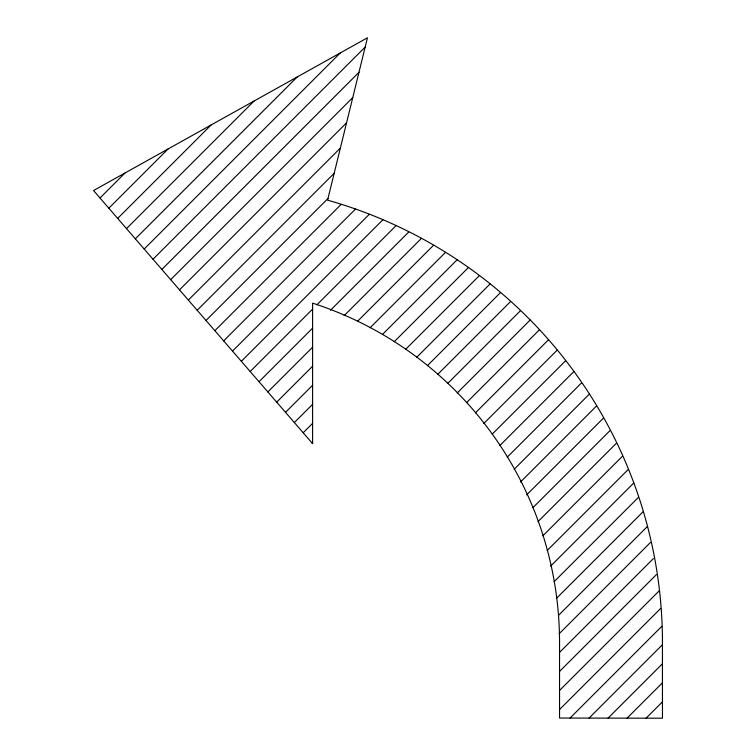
<?xml version="1.0" encoding="UTF-8"?>
<svg xmlns="http://www.w3.org/2000/svg" width="756" height="756" viewBox="0 0 756 756"><rect width="100%" height="100%" fill="white"/><g stroke="black" fill="none" stroke-linecap="round" stroke-linejoin="round"><path stroke-width="1.13" d="M100.009 197.996L125.023 172.982M108.836 208.202L168.068 148.979M117.671 218.418L211.113 124.976M126.507 228.624L254.148 100.973M135.343 238.83L297.193 76.97M144.179 249.036L340.238 52.977M153.005 259.242L365.167 47.08M161.841 269.448L358.968 72.321M170.676 279.654L352.769 97.562M179.512 289.86L346.579 122.793M188.348 300.066L340.38 148.034M197.174 310.272L334.18 173.275M206.01 320.478L327.981 198.507M214.846 330.684L341.088 204.441M223.681 340.899L355.528 209.043M232.517 351.105L369.183 214.43M241.344 361.311L382.838 219.826M250.179 371.517L312.606 309.091M316.868 304.829L395.927 225.77M259.015 381.723L312.606 328.132M330.495 310.243L408.712 232.026M267.851 391.929L312.606 347.174M344.122 315.658L421.489 238.291M276.687 402.135L312.606 366.216M357.588 321.234L433.481 245.331M285.513 412.341L312.606 385.258M370.081 327.783L445.454 252.4M294.349 422.547L312.606 404.29M382.46 334.445L457.03 259.866M303.184 432.753L312.606 423.332M394.207 341.74L468.276 267.662M312.02 442.959L312.606 442.373M405.66 349.319L479.436 275.543M416.679 357.342L490.03 283.991M427.395 365.668L500.614 292.449M437.544 374.551L510.536 301.559M447.703 383.443L520.459 310.678M457.257 392.922L530.107 320.071M466.518 402.702L539.321 329.909M475.439 412.823L548.525 339.737M483.831 423.473L557.115 350.189M492.232 434.114L565.62 360.725M499.763 445.624L573.823 371.565M507.2 457.229L581.572 382.857M514.288 469.183L589.311 394.15M520.478 482.035L596.456 406.057M526.667 494.887L603.193 418.351M532.857 507.73L609.941 430.646M537.988 521.64L616.688 442.95M542.817 535.853L622.528 456.151M547.183 550.529L628.151 469.561M550.642 566.112L633.783 482.971M554.091 581.704L638.451 497.344M556.463 598.374L643.016 511.821M558.457 615.422L647.438 526.441M559.204 633.708L650.415 542.506M559.544 652.409L653.392 558.571M559.544 671.451L656.369 574.636M559.544 690.493L659.345 590.701M559.544 709.534L660.687 608.391M570.062 718.058L661.736 626.374M589.075 718.087L662.436 644.726M608.079 718.115L662.445 663.759M627.093 718.143L662.454 682.791M646.106 718.172L662.454 701.823M559.544 643.394L559.544 718.039L662.454 718.2L662.436 638.187A459.667 459.667 0 0 0 327.575 200.17L367.444 37.8L93.546 190.531L312.606 443.64L312.606 303.137A356.766 356.766 0 0 1 559.544 643.394"/></g></svg>
